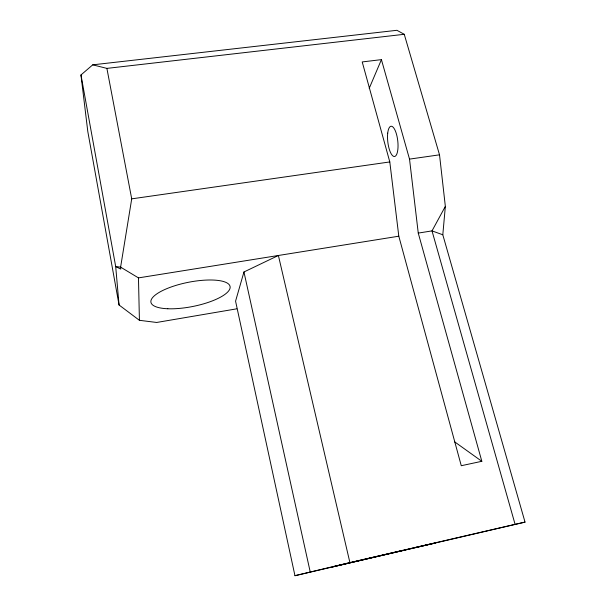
<?xml version="1.0" encoding="UTF-8"?>
<svg xmlns="http://www.w3.org/2000/svg" width="606" height="606" viewBox="0 0 606 606"><rect width="100%" height="100%" fill="white"/><g stroke="black" fill="none" stroke-linecap="round" stroke-linejoin="round"><path stroke-width="0.91" d="M294.963 575.7L349.897 562.565L278.389 255.482L243.953 271.98L235.567 301.159L294.963 575.7L525.031 522.114L442.804 234.772L445.349 206.388L439.517 154.825L404.255 34.3L396.938 30.3L92.741 64.834L80.969 74.955L87.787 131.449L119.056 305L139.418 320.316L156.674 322.46L236.817 308.818M92.741 64.834L106.891 68.387L131.714 198.851L120.609 267.125L120.753 269.079L115.701 266.572L80.969 74.955M369.205 88.362L381.424 59.63L362.214 61.933L389.802 161.938L398.801 236.204L461.272 465.719L481.831 461.302L418.254 233.09L409.52 159.113L381.424 59.63M445.349 206.388L432.01 230.886L515.092 524.349L525.031 522.114M349.897 562.565L515.092 524.349M403.104 550.354L332.505 566.89L435.737 542.908L415.496 547.498M119.056 305L115.701 266.572L120.609 267.125L138.471 277.889L398.801 236.204M418.254 233.09L432.01 230.886L442.804 234.772M131.714 198.851L389.802 161.938M409.52 159.113L439.517 154.825M106.891 68.387L404.255 34.3M454.394 441.668L481.831 461.302M243.953 271.98L310.204 571.867M138.471 277.889L139.418 320.316M387.719 133.138A15.233 5.007 83.5 0 0 394.074 156.492A15.233 5.007 83.5 0 0 396.559 134.456A15.233 5.007 83.5 0 0 387.719 133.138M167.809 308.757A40.352 12.287 -11.3 0 0 229.992 288.38A40.352 12.287 -11.3 0 0 173.664 286.123A40.352 12.287 -11.3 0 0 167.809 308.757"/></g></svg>
